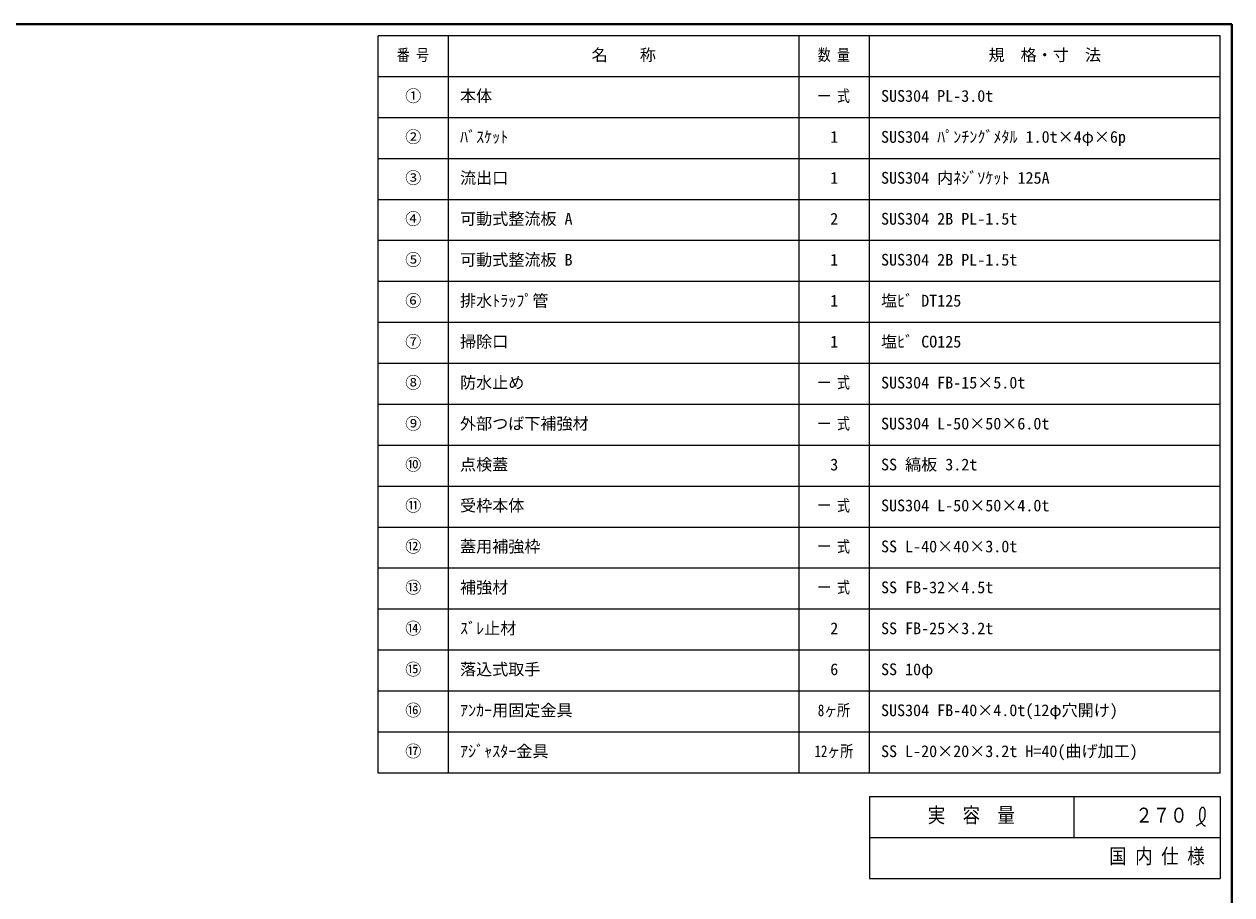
# Model space of a CAD drawing. Units: millimetres at full size, sheet at 1:15; details may follow other scales. Extents: x -3139 to 2936, y -2066 to 2149.
# Drawn here: x -162 to 2936, y -83 to 2149 of the extents above; entities that cross this region are included whole.
import ezdxf
from ezdxf.enums import TextEntityAlignment as Align

# ---------------------------------------------------------------- set-up
doc = ezdxf.new("R2010")
doc.units = ezdxf.units.MM
doc.header["$LTSCALE"] = 15
doc.layers.add('0-6_補助線', color=4, linetype='Continuous', lineweight=9)
doc.styles.add('ＭＳ ゴシック', font='')
doc.styles.get('ＭＳ ゴシック').set_extended_font_data('MS Gothic')

msp = doc.modelspace()

# ---------------------------------------------------------------- linework, layer by layer
at = {"layer": '0-6_補助線', "color": 1, "lineweight": 40}
for p, q in [((2936.26, 2149.19), (-3138.74, 2149.19)), ((2936.26, -2065.81), (2936.26, 2149.19))]:
    msp.add_line(p, q, dxfattribs=at)
at = {"layer": '0-6_補助線', "color": 3, "lineweight": 18}
for p, q in [((2906.26, 2119.19), (746.26, 2119.19)), ((926.26, 229.19), (926.26, 2119.19)), ((1826.26, 229.19), (1826.26, 2119.19)), ((2006.26, 229.19), (2006.26, 2119.19)), ((2906.26, 229.19), (2906.26, 2119.19)), ((2906.26, 2014.19), (746.26, 2014.19)), ((2906.26, 1909.19), (746.26, 1909.19)), ((2906.26, 1804.19), (746.26, 1804.19)), ((2906.26, 1699.19), (746.26, 1699.19)), ((2906.26, 1594.19), (746.26, 1594.19)), ((2906.26, 1489.19), (746.26, 1489.19)), ((2906.26, 1384.19), (746.26, 1384.19)), ((2906.26, 1279.19), (746.26, 1279.19)), ((2906.26, 1174.19), (746.26, 1174.19)), ((2906.26, 1069.19), (746.26, 1069.19)), ((2906.26, 964.19), (746.26, 964.19)), ((2906.26, 859.19), (746.26, 859.19)), ((2906.26, 754.19), (746.26, 754.19)), ((2906.26, 649.19), (746.26, 649.19)), ((2906.26, 544.19), (746.26, 544.19)), ((2906.26, 439.19), (746.26, 439.19)), ((2906.26, 334.19), (746.26, 334.19)), ((2006.26, 169.19), (2906.26, 169.19)), ((2006.26, 169.19), (2006.26, -40.81)), ((2531.26, 169.19), (2531.26, 64.19)), ((2906.26, 169.19), (2906.26, -40.81)), ((2006.26, 64.19), (2906.26, 64.19)), ((2006.26, -40.81), (2906.26, -40.81))]:
    msp.add_line(p, q, dxfattribs=at)
msp.add_lwpolyline([(2906.26, 229.19), (746.26, 229.19), (746.26, 2119.19)], dxfattribs=at)
at = {"layer": '0-6_補助線', "color": 5, "lineweight": 25}
for points in [[(2845.82, 94.18), (2847.04, 94.88), (2849.14, 96.11), (2851.23, 97.37), (2853.28, 98.67), (2855.29, 100.05), (2857.25, 101.51), (2858.35, 102.4), (2859.17, 103.1), (2860.52, 104.35), (2861.81, 105.68), (2863.01, 107.07), (2864.09, 108.55), (2865.06, 110.1), (2865.55, 111.03), (2865.9, 111.8), (2866.44, 113.15), (2866.88, 114.54), (2867.24, 115.95), (2867.52, 117.39), (2867.72, 118.83), (2867.81, 119.67), (2867.87, 120.54), (2867.94, 122.03), (2867.95, 123.52), (2867.93, 125.02), (2867.89, 126.52), (2867.84, 128.03), (2867.81, 128.92), (2867.78, 129.85), (2867.72, 131.45), (2867.6, 133.05), (2867.34, 134.61), (2866.92, 136.13), (2866.26, 137.57), (2865.75, 138.37), (2865.43, 138.8), (2864.8, 139.5), (2864.1, 140.12), (2863.34, 140.63)], [(2863.34, 140.63), (2862.54, 141.01), (2861.72, 141.22), (2861.23, 141.25), (2860.83, 141.22), (2860.15, 141.08), (2859.47, 140.81), (2858.83, 140.45), (2858.21, 140.01), (2857.64, 139.51), (2857.33, 139.2), (2856.9, 138.71), (2856.25, 137.82), (2855.71, 136.88), (2855.26, 135.9), (2854.9, 134.88), (2854.6, 133.84), (2854.45, 133.23), (2854.28, 132.47), (2854.05, 131.15), (2853.86, 129.82), (2853.72, 128.48), (2853.6, 127.14), (2853.48, 125.79), (2853.42, 125.01), (2853.34, 124.08), (2853.21, 122.47), (2853.1, 120.86), (2853.03, 119.26), (2853.03, 117.66), (2853.12, 116.07), (2853.22, 115.15), (2853.33, 114.35), (2853.61, 112.98), (2853.95, 111.63), (2854.37, 110.29), (2854.84, 108.97), (2855.36, 107.67), (2855.68, 106.92), (2855.92, 106.39)], [(2855.92, 106.39), (2856.35, 105.47), (2856.8, 104.56), (2857.26, 103.67), (2857.75, 102.77), (2858.25, 101.89), (2858.56, 101.37), (2858.93, 100.78), (2859.59, 99.76), (2860.29, 98.78), (2861.05, 97.85), (2861.86, 96.99), (2862.74, 96.22), (2863.29, 95.82), (2863.76, 95.53), (2864.6, 95.07), (2865.48, 94.68), (2866.4, 94.33), (2867.33, 94.02), (2868.28, 93.73), (2868.84, 93.56)]]:
    msp.add_lwpolyline(points, dxfattribs=at)

# ---------------------------------------------------------------- texts
at = {"layer": '0-6_補助線', "color": 7, "style": 'ＭＳ ゴシック'}
for s, height, width, p in [('番 号', 30.24, 0.8, (794.07, 2046.06)), ('数 量', 30.24, 0.8, (1874.07, 2046.06)), ('一 式', 30.24, 0.8, (1874.07, 1941.06)), ('一 式', 30.24, 0.8, (1874.07, 1206.06)), ('一 式', 30.24, 0.8, (1874.07, 1101.06)), ('一 式', 30.24, 0.8, (1874.07, 891.06)), ('一 式', 30.24, 0.8, (1874.07, 786.06)), ('一 式', 30.24, 0.8, (1874.07, 681.06)), ('8ヶ所', 30.24, 0.8, (1874.07, 366.06)), ('12ヶ所', 30.24, 0.8, (1865.64, 261.06)), ('実\u3000容\u3000量', 38.49, 0.85, (2156.26, 90.44)), ('２７０', 38.49, 0.85, (2688.76, 90.44)), ('国 内 仕 様', 38.49, 0.85, (2621.26, -14.56))]:
    msp.add_text(s, height=height, dxfattribs=dict(at, width=width)).set_placement(p, align=Align.BOTTOM_LEFT)
for s, p in [('名\u3000\u3000称', (1293.76, 2046.06)), ('規\u3000格・寸\u3000法', (2311.89, 2046.06)), ('①', (815.64, 1941.06)), ('本体', (956.26, 1941.06)), ('SUS304 PL-3.0t', (2036.26, 1941.06)), ('②', (815.64, 1836.06)), ('ﾊﾞｽｹｯﾄ', (956.26, 1836.06)), ('1', (1905.95, 1836.06)), ('SUS304 ﾊﾟﾝﾁﾝｸﾞﾒﾀﾙ 1.0t×4φ×6p', (2036.26, 1836.06)), ('③', (815.64, 1731.06)), ('流出口', (956.26, 1731.06)), ('1', (1905.95, 1731.06)), ('SUS304 内ﾈｼﾞｿｹｯﾄ 125A', (2036.26, 1731.06)), ('④', (815.64, 1626.06)), ('可動式整流板 A', (956.26, 1626.06)), ('2', (1905.95, 1626.06)), ('SUS304 2B PL-1.5t', (2036.26, 1626.06)), ('⑤', (815.64, 1521.06)), ('可動式整流板 B', (956.26, 1521.06)), ('1', (1905.95, 1521.06)), ('SUS304 2B PL-1.5t', (2036.26, 1521.06)), ('⑥', (815.64, 1416.06)), ('排水ﾄﾗｯﾌﾟ管', (956.26, 1416.06)), ('塩ﾋﾞ DT125', (2036.26, 1416.06)), ('1', (1905.95, 1416.06)), ('⑦', (815.64, 1311.06)), ('掃除口', (956.26, 1311.06)), ('1', (1905.95, 1311.06)), ('塩ﾋﾞ CO125', (2036.26, 1311.06)), ('⑧', (815.64, 1206.06)), ('防水止め', (956.26, 1206.06)), ('SUS304 FB-15×5.0t', (2036.26, 1206.06)), ('⑨', (815.64, 1101.06)), ('外部つば下補強材', (956.26, 1101.06)), ('SUS304 L-50×50×6.0t', (2036.26, 1101.06)), ('⑩', (815.64, 996.06)), ('点検蓋', (956.26, 996.06)), ('3', (1905.95, 996.06)), ('SS 縞板 3.2t', (2036.26, 996.06)), ('⑪', (815.64, 891.06)), ('受枠本体', (956.26, 891.06)), ('SUS304 L-50×50×4.0t', (2036.26, 891.06)), ('⑫', (815.64, 786.06)), ('蓋用補強枠', (956.26, 786.06)), ('SS L-40×40×3.0t', (2036.26, 786.06)), ('⑬', (815.64, 681.06)), ('補強材', (956.26, 681.06)), ('SS FB-32×4.5t', (2036.26, 681.06)), ('⑭', (815.64, 576.06)), ('ｽﾞﾚ止材', (956.26, 576.06)), ('2', (1905.95, 576.06)), ('SS FB-25×3.2t', (2036.26, 576.06)), ('⑮', (815.64, 471.06)), ('落込式取手', (956.26, 471.06)), ('6', (1905.95, 471.06)), ('SS 10φ', (2036.26, 471.06)), ('⑯', (815.64, 366.06)), ('ｱﾝｶｰ用固定金具', (956.26, 366.06)), ('SUS304 FB-40×4.0t(12φ穴開け)', (2036.26, 366.06)), ('⑰', (815.64, 261.06)), ('ｱｼﾞｬｽﾀｰ金具', (956.26, 261.06)), ('SS L-20×20×3.2t H=40(曲げ加工)', (2036.26, 261.06))]:
    msp.add_text(s, height=30.24, dxfattribs=at).set_placement(p, align=Align.BOTTOM_LEFT)

doc.saveas('drawing.dxf')
